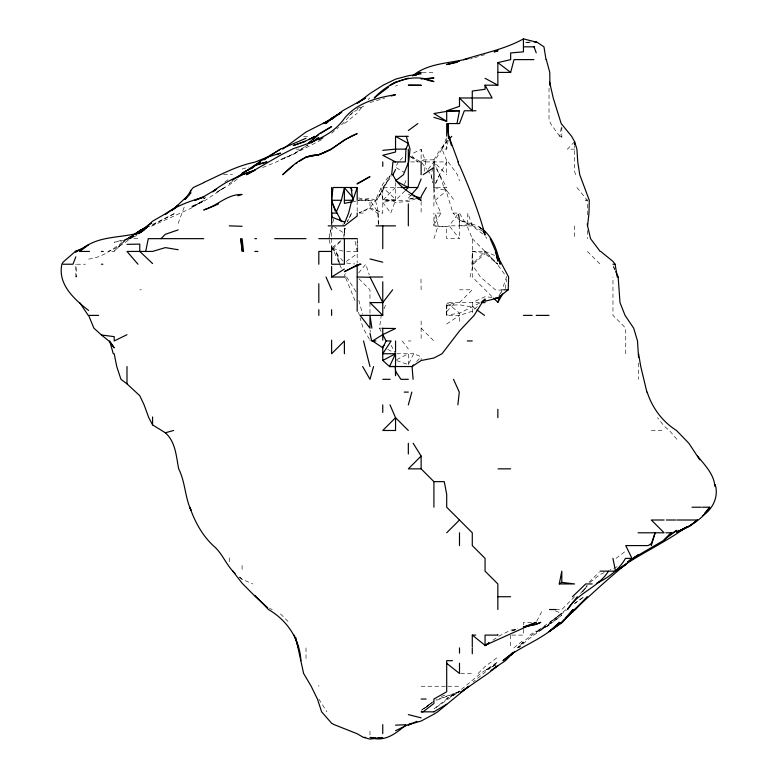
<?xml version="1.0" encoding="UTF-8"?>
<svg xmlns="http://www.w3.org/2000/svg" width="778" height="778" viewBox="0 0 778 778"><rect width="100%" height="100%" fill="white"/><g stroke="black" fill="none" stroke-linecap="round" stroke-linejoin="round"><path stroke-width="0.58" stroke-dasharray="3.89 2.92" d="M378.507 224.706L378.604 213.075L375.414 200.286L382.757 184.221L390.138 174.71M477.371 306.532L472.285 311.249L459.497 315.382L446.698 315.382L446.864 302.593L479.258 302.593M491.891 296.476L472.285 277.017L472.285 238.652L467.024 225.863L467.889 213.075L472.285 225.931L484.149 235.014M343.857 237.601L345.024 228.012L343.536 237.611M344.391 232.389L345.257 225.863M440.912 213.075L435.592 213.075L433.91 225.348L440.912 213.075L435.184 200.286L433.91 187.498L446.698 187.498L433.91 164.372L433.91 159.821L440.387 149.133L448.391 139.622M381.113 331.399L379.46 328.17L381.249 315.382M424.438 171.228L425.78 161.921L421.131 149.395L411.533 153.927M505.233 288.648L506.741 279.341M428.211 169.234L433.91 161.921L442.001 149.133L446.698 149.133L448.264 139.836M561.804 136.344L559.8 136.344L561.804 124.704M470.029 277.017L473.248 264.228L485.064 253.677L485.064 251.44L472.285 251.44L471.906 264.228L480.425 277.017L495.392 289.805L497.852 290.301L502.073 289.805L506.556 277.017L497.278 264.228L485.064 251.45L472.285 264.228M331.36 227.594L329.104 237.553L331.613 226.544M332.867 225.863L331.613 231.115L331.613 237.582M432.957 167.815L431.051 174.71L432.869 182.849M433.278 166.667L433.91 164.372M332.702 222.673L334.346 217.344M433.91 238.652L438.14 225.863L435.592 213.075M500.925 293.218L502.073 289.805L498.387 297.011M178.143 223.471L184.376 206.685M446.698 160.599L442.001 149.133L446.698 137.307L446.698 149.133M404.453 184.308L406.612 178.979M384.021 308.847L386.559 302.593M435.806 183.238L439.589 174.71L446.698 161.921L423.456 161.921M435.466 183.491L439.589 174.71L433.91 161.921L446.698 174.71M396.615 360.584L408.333 364.6L413.682 353.747L421.131 356.694L421.131 360.535M390.177 175.779L382.757 190.668L376.708 200.286L390.148 175.692M398.317 161.921L395.545 167.319L404.404 172.434M536.771 621.243L542.791 609.524M442.001 149.133L446.698 141.265M404.93 190.911L395.545 200.286L382.757 202.348L382.757 213.075L377.7 213.075L369.978 208.572L359.3 212.666L369.978 207.765L382.757 190.668M582.139 592.058L586.719 585.513M482.059 230.833L473.014 225.863L459.497 220.135L458.602 213.075L449.198 225.863L446.698 226.806L433.91 225.863L433.91 213.075M583.121 591.309L587.371 585.883L580.437 593.39M416.104 198.614L408.333 201.521L395.545 202.397L391.266 200.286L382.757 199.888L382.757 187.498L392.209 175.624M358.619 272.952L365.767 264.228L369.268 274.887M358.94 110.768L361.994 107.121M368.111 99.808L369.638 97.979M353.115 111.692L342.952 123.556L339.461 126.551M408.333 198.137L410.677 195.482M416.59 361.614L421.131 356.694M574.582 141.635L567.522 149.133L574.582 149.133M395.545 187.498L382.757 200.286L408.333 200.286M459.497 302.593L472.285 289.805L459.497 289.805M478.12 673.466L485.064 666.522L497.852 657.138M574.582 596.736L561.804 609.524L557.009 609.524M589.082 582.236L599.313 572.005M88.624 259.074C106.148 257.207 118.373 243.767 132.892 235.248L126.989 238.652L114.201 251.255L126.59 238.652L132.892 235.073M399.989 160.287L404.161 156.203M517.642 647.889L523.438 642.22L517.808 647.889C529.487 633.117 547.994 627.292 561.804 615.067C548.198 626.883 531.5 634.42 519.218 647.889M332.478 249.048L341.989 240.256M331.613 133.271L338.586 127.291M461.335 689.396L480.658 673.466L497.852 661.825L473.189 681.907M555.414 610.847L561.804 613.502L551.485 622.312L536.217 631.736L566.462 610.292M435.184 200.286L446.698 190.6L444.005 187.498L439.589 174.71M344.586 123.556L357.18 113.248M133.271 236.376L130.49 238.652L133.271 236.444M332.517 247.453L343.361 238.652M513.869 647.889L523.438 640.168M433.91 701.027L423.864 708.962L432.082 702.534M566.073 609.524L550.027 622.312L561.804 613.502M133.203 235.695L129.44 238.652L133.583 236.24M133.563 235.909C125.919 242.396 117.468 248.182 107.899 251.44L114.035 251.44M589.821 582.489L600.169 574.475L606.169 571.626M321.499 139.768C302.243 149.765 282.735 159.898 262.332 167.601M616.001 558.371L625.736 551.028M224.793 182.101L228.401 179.407M349.05 115.611L355.565 110.768L364.075 105.857M574.582 603.611L584.006 596.736L574.582 603.29M422.114 709.672L431.946 702.534M421.131 710.392L431.946 702.612M237.173 179.261L229.296 184.901L216.508 192.244L224.589 187.498L203.719 201.366L190.931 206.666L203.719 201.21L190.931 207.707L203.719 200.286L190.931 208.339L149.775 226.991M346.366 261.408L357.18 253.706L357.18 263.061M492.941 640.206L496.87 637.493M498.698 636.239L510.65 630.18L517.623 628.478M446.698 324.008L459.497 315.382M308 144.893L293.238 154.598L280.459 159.568L293.238 154.073L308 144.757M529.808 635.101L536.217 630.939M459.497 690.971L446.698 699.111L433.91 708.962L459.497 691.37L446.698 698.459L459.497 691.564L435.797 700.035M136.782 235.462L126.989 240.023L114.201 242.221L126.989 238.972L133.719 235.627M395.545 86.183L397.5 85.191M396.615 359.679L408.333 353.747L408.333 364.6M357.18 108.628L360.379 107.101M152.566 224.502L175.4 213.075L149.318 226.845M617.217 566.715L610.069 569.924M479.598 303.06L459.497 313.203L446.698 315.08M459.497 691.72L435.865 700.482M441.252 696.534L446.698 694.453M382.757 98.718L384.847 97.979M515.979 629.46L510.65 631.328L515.979 629.558M446.698 315.382L446.698 305.443L455.276 302.593L446.698 311.647L446.864 302.593L459.497 313.203L459.497 322.744M470.301 59.002L472.285 58.379M369.978 102.579L381.599 99.069M242.084 169.079L249.057 166.988M474.609 57.689L485.064 54.606M414.149 197.923L408.333 199.11L416.473 198.497M352.531 201.765L356.023 201.074M358.347 200.082L369.978 198.4L375.414 200.286L358.386 200.286M481.174 228.44L477.284 225.863L472.285 224.103L459.497 225.863L449.198 225.863L459.497 238.652L446.698 238.652L446.698 226.806L433.91 225.863M530.411 42.051L524.596 42.411L530.411 42.275M446.698 305.443L459.497 304.811L472.285 307.018M433.91 159.821L421.131 159.918L425.78 161.921M422.289 72.403L433.91 72.403M303.692 136.344L308.652 136.344M296.33 149.133L299.433 149.133M410.687 161.921L421.131 161.921L421.131 149.395M223.578 174.71L232.457 174.71M400.991 187.498L380.957 187.498L382.757 199.888L395.545 199.265L382.757 187.498M359.261 213.075L363.433 213.075M444.005 187.498L446.698 192.818L452.99 213.075L459.497 213.075L467.024 225.863M126.989 238.652L138.62 238.652M346.599 251.44L358.036 251.44L357.18 238.652L357.18 251.44M75.836 277.017L75.836 264.228L85.502 264.228M139.777 289.805L141.382 289.805M421.131 289.805L420.956 277.017M379.46 328.17L382.757 328.17M408.333 340.959L410.979 340.959M396.712 353.747L413.682 353.747M651.322 430.487L664.111 430.487M531.569 622.312L523.438 622.312L523.438 625.794M511.807 635.101L523.438 635.101L523.438 626.961M460.654 673.466L472.285 673.466M421.131 686.254L446.698 686.254M447.865 686.254L459.497 686.254M358.347 200.257L369.978 200.286L378.604 213.075M472.285 225.931L459.497 225.863L458.602 213.075M492.046 297.429L485.064 296.69L472.285 302.593L472.285 315.382M346.716 263.061L354.856 263.975M472.285 238.652L497.852 264.228L485.064 253.677L472.285 251.44L473.248 264.228M358.347 197.913L369.978 200.286L369.978 208.572M433.91 187.498L446.698 190.6L454.245 200.286M332.77 248.483L343.234 251.148M472.285 224.103L459.497 220.135L452.99 213.075M269.489 608.435L272.222 609.524M494.662 255.437L485.064 251.44L485.064 253.677M369.978 207.765L382.757 213.075M239.449 577.091L242.084 579.309L252.85 583.947M408.333 194.276L411.533 195.774M410.473 156.514L421.131 161.921M387.677 349.322L392.598 352.094M333.82 226.495L344.391 233.371L344.391 225.863M358.036 251.44L357.18 250.856L354.476 238.652M410.21 156.728L417.718 161.921L411.465 155.386M472.285 306.551L475.105 308.594M239.556 577.091L242.084 579.309M75.836 276.219L76.75 277.017L75.836 264.228M331.613 248.192L342.962 261.058M280.459 613.92L288.901 622.312M587.371 251.44L600.169 264.228M481.757 229.179L478.441 225.863L481.387 229.043M421.131 328.17L433.91 340.959M358.891 278.728L369.978 289.805L369.978 301.436M676.889 439.298L669.362 430.487L664.111 426.052L657.546 417.698M576.906 187.498L587.371 200.286L587.371 217.733M421.841 162.835L426.801 169.234M427.511 170.149L431.051 174.71L432.869 182.392M402.197 340.959L408.333 348.991M382.757 202.348L390.741 213.075L395.545 200.286L395.545 182.674M448.167 161.921L457.493 174.71L459.497 180.817M559.8 136.344L550.561 123.556L549.015 119.559L549.015 85.191M342.651 223.899L343.925 225.863M318.815 699.043L326.857 711.831M485.676 236.697L486.902 238.652M332.76 247.492L335.065 251.44M369.404 339.237L363.132 328.17L360.058 317.716M391.101 345.228L394.991 352.687M339.976 265.24L341.445 268.284M338.741 262.098L332.634 248.483M614.853 269.519L612.957 265.23L614.523 269.519M345.753 278.086L355.838 302.593M356.003 291.76L346.618 277.017L345.665 273.564M344.391 274.352L345.315 277.017M358.843 300.337L362.616 314.224M575.574 174.71L574.582 171.296L574.582 145.924M369.978 340.239L370.172 340.959M339.753 264.228L336.397 251.44L339.198 263.071M358.551 312.075L359.368 315.382M329.133 239.77L330.504 245.371M369.978 329.872L370.484 332.089M377.7 213.075L378.429 224.706M638.534 363.054L638.534 379.324M625.736 353.747L625.736 328.17L612.957 315.382L612.957 277.017M587.371 230.521L587.371 238.652M574.582 225.863L574.582 238.652M561.804 127.028L561.804 138.562M510.65 635.101L510.65 647.889M459.497 218.141L459.497 238.652M446.698 161.921L446.698 173.484M433.91 188.665L433.91 206.374M421.131 201.453L421.131 213.075M421.131 320.954L421.131 340.959M369.978 302.593L369.978 314.224M369.978 731.116L369.978 736.358M357.18 200.85L357.18 213.075M331.613 238.652L331.613 245.371M318.815 685.282L318.815 686.254M306.026 647.889L306.026 660.678M242.084 565.48L242.084 571.159M229.296 557.894L229.296 562.718M351.646 213.075L347.396 221.604L351.646 213.075M205.548 197.369L203.719 198.818L205.548 197.427M232.252 181.682L229.296 183.462L232.252 181.731M549.015 625.142L536.217 632.174L549.015 625.142M495.722 664.85L485.064 670.344L495.722 664.84"/><path stroke-width="1.17" d="M485.064 301.232L497.852 298.042L508.229 289.805L508.637 277.017L498.435 257.829M447.836 130.539L448.118 123.556L459.497 123.556L464.32 110.768L472.285 110.768L472.285 91.045L485.064 89.295L485.064 85.191L497.852 85.191L497.852 62.629L510.65 59.614L510.65 52.943L523.438 51.844L523.438 38.9L536.217 42.09L533.893 41.827M406.311 136.344L408.333 143.453L405.941 149.133L405.348 161.921L392.948 161.921L391.674 174.71L392.939 174.71L395.545 169.614M335.153 210.945L331.613 200.286L332.994 187.498L357.18 187.498L357.18 200.286M457.872 404.9L459.292 392.112L453.516 379.324M448.459 138.669L448.118 123.556M456.997 123.556L459.497 110.768L446.698 110.768L459.497 106.353L459.497 97.979L492.124 97.979L485.064 85.191M559.256 583.947L561.804 571.159L561.804 582.391L559.256 583.947L574.582 583.947L561.804 582.391M145.671 251.44L148.297 238.652L203.719 238.652M336.32 212.015L341.386 200.286L344.391 187.498L344.391 203.35L352.531 201.765M351.734 200.286L348.661 213.075L344.391 223.587L344.391 221.973L331.613 217.072M497.852 72.403L510.65 72.403L514.025 59.614L533.932 59.614M408.333 404.9L411.834 392.112M373.576 366.535L369.978 379.324L362.655 366.535M353.222 199.226L357.18 187.498M493.592 298.139L497.852 302.302L500.157 295.484M651.322 543.666L655.154 532.794L651.322 545.582L651.322 543.666L648.142 545.582L639.02 545.582M75.836 256.857L72.947 264.228L63.047 264.228M411.455 194.597L417.689 187.498L421.131 178.95M189.103 194.733L190.931 190.289L193.333 187.498L203.719 182.694M382.757 334.618L386.102 340.959L382.757 347.824L372.545 340.959L382.757 334.618L395.545 328.491L382.757 328.365M426.305 187.498L421.131 196.513L421.131 198.157L412.992 195.686M497.852 302.302L502.656 293.977M577.354 596.736L567.473 609.524C577.393 592.787 598.331 587.701 608.454 571.159M185.125 199.343L190.931 190.843M702.476 507.217L709.672 507.217C702.505 519.723 689.376 526.405 676.889 532.444L684.766 527.912M371.894 328.17L369.978 315.382L369.978 328.17L360.136 315.382L382.757 315.382L369.978 302.593L382.757 302.593L392.647 289.805M596.502 583.442C608.289 577.684 618.87 569.992 625.483 558.371L631.969 558.371L625.736 545.582L638.534 545.582M704.635 513.266L709.672 507.217M185.193 199.45L190.931 192.749L171.841 210.721M564.06 619.755L561.804 622.312L549.015 631.658L559.596 622.312C543.871 639.506 520.336 645.594 503.006 660.678L512.469 653.082M565.567 618.043L573.085 609.524L562.426 622.312L549.015 631.58L561.804 622.312L587.371 596.814L575.457 609.524L565.45 618.121M514.628 651.39L505.457 660.678L490.908 670.48M413.565 364.901L412.058 366.535L413.108 379.324M513.033 652.742L510.65 655.173L513.11 652.742M665.822 532.794L671.433 532.794L664.111 540.165L633.827 557.797M405.776 190.056L408.333 187.498L408.333 149.133M413.157 443.266L421.131 456.054L408.333 468.852L421.131 468.852L433.91 481.64L433.91 507.217M446.698 532.794L459.497 520.005M160.939 238.652L165.354 234.314L178.143 229.899M449.237 138.805L451.775 136.344M512.196 653.17L510.65 654.677L512.469 653.17M671.433 532.794L664.111 539.708L676.889 530.304L668.992 535.235M308.487 143.23L318.815 133.981L331.613 126.59L320.789 133.31M482.02 301.883L485.064 299.034L482.088 302.593L474.113 315.382L459.497 330.932L442.03 353.747L433.91 358.006L421.131 360.535L412.058 366.535L389.515 366.535L382.757 360.467L382.757 346.55L384.507 344.955M165.354 214.572L178.143 205.256L173.805 209.165M702.476 515.863C712.784 509.162 718.823 496.792 715.264 484.645M565.207 618.102C585.28 599.974 604.798 581.409 625.736 564.361L623.022 566.394M293.238 165.461L282.745 174.71C292.781 165.082 303.926 154.579 318.815 154.686C333.208 150.582 343.254 138.698 357.18 133.631L344.391 139.894L331.36 149.133L318.815 154.705L306.026 156.874M308.652 143.23L310.403 141.703M313.028 139.408L318.815 134.526M80.98 249.612L75.349 251.44L63.047 262.167L61.88 264.228C57.514 284.369 74.445 299.404 88.624 310.5M627.515 562.115L631.969 558.371L625.736 564.604L621.214 567.891M136.062 234.1L139.777 231.056L133.874 234.586M572.433 596.736L585.708 583.947L592.184 583.947M254.873 165.529L260.367 161.921L251.129 168.602L259.288 161.921L280.459 149.162L306.026 138.299M89.48 251.44L79.706 251.44C95.422 235.316 119.686 238.467 139.777 232.748L148.637 225.863L139.777 232.855L152.566 221.205L165.354 213.814C176.946 205.81 190.24 200.899 203.719 197.145L194.977 200.286L203.719 196.649L216.508 189.083L212.861 191.865M697.467 520.005L689.687 526.21L676.889 531.88L689.687 525.87L697.467 520.005L676.889 520.005M212.861 191.583C225.143 181.605 239.935 175.108 254.873 170.217L246.548 174.71L280.459 155.192L293.238 148.676C312.231 142.306 332.245 135.654 344.391 118.431C356.606 102.988 376.931 97.639 395.545 94.692L391.266 96.005M136.024 233.488L139.777 230.531L146.322 227.983M136.228 233.847L139.777 231.105M405.503 725.31C395.117 734.072 384.322 742.426 369.978 737.408L375.784 737.884M412.758 75.758C428.308 62.697 450.083 63.543 468.852 58.496M79.706 251.44L88.624 244.749L75.836 251.994L75.349 251.44M331.613 149.172L318.815 154.705M277.26 154.559L280.459 153.101L267.661 157.088L263.849 159.821L280.459 149.162M460.43 692.43L468.833 686.254L437.683 711.831L433.91 714.185L421.131 721.05L408.333 724.619L395.545 730.707M408.333 130.539L417.874 123.556M282.677 149.133L306.026 132.007L331.613 119.053L329.561 120.182M232.262 180.37L254.873 165.15L266.912 161.921L255.972 165.228M335.289 116.681L331.613 119.316L342.621 110.768L365.641 97.979L357.18 103.27L369.978 93.555L383.146 85.191L395.545 79.162L408.333 75.748L421.131 73.822M337.127 115.368L341.727 112.081M140.701 230.405L151.671 223.15M295.776 163.691L297.478 162.514M310.947 142.919L318.815 137.638L310.947 142.812M423.154 174.71L433.91 167.503L433.91 187.498M460.43 692.498L487.971 673.466L497.852 665.725L493.884 668.302M481.261 302.593L485.064 300.065L482.409 301.582M627.71 562.3L638.534 554.685L633.827 557.758M388.543 87.087L374.189 97.979C389.214 81.885 412.554 72.247 433.91 81.593L426.937 80.173M600.169 571.159L615.505 571.159C638.174 554.588 663.955 543.384 686.731 526.862M341.581 112.042L323.424 123.556L327.519 121.3M489.002 643.134L485.064 645.643L489.002 642.92L485.064 645.341L472.285 635.101L472.285 646.761M144.659 229.539L137.716 233.818M331.613 266.446L331.613 277.017L344.391 269.062M299.287 161.338L306.026 157.205L318.815 154.686M237.173 177.705L242.084 174.71L254.873 170.285M597.416 582.829L600.169 581.166M338.498 114.278L331.613 118.373L325.914 123.556L331.613 118.373L341.445 112.518M433.949 711.831L446.698 704.226M133.874 234.684L138.795 231.844L133.874 234.538M357.18 184.046L369.978 176.645L357.18 183.569M415.267 75.203L420.227 72.403L415.267 75.087M143.774 230.356L137.764 233.614M252.908 167.231L242.084 173.222L251.673 168.106M309.022 139.641L314.993 136.344L306.026 140.828L293.238 145.544L304.966 141.645M395.545 82.225L390.148 85.191L395.545 82.235L408.333 78.121M216.508 204.954L218.472 203.924M357.18 264.967L360.973 264.228L357.18 264.977L344.391 271.678L359.815 264.228L357.18 264.967L357.18 311.317M382.757 360.467L395.545 353.747L395.545 366.496L389.515 366.535L395.545 353.747L382.757 353.747L391.139 340.959L386.102 340.959M416.911 721.323L408.333 725.242M415.802 75.087L421.131 72.403L412.603 75.709M148.326 226.398L139.777 230.667L146.322 228.051M126.989 334.705L114.201 340.959L114.201 336.65L101.412 334.978L93.895 328.17L88.624 315.382L98.621 315.382M318.815 139.807L322.909 137.832M203.719 182.49C220.417 174.894 236.716 165.821 254.873 162.164L267.661 157.02M140.837 230.784L145.078 228.82M523.438 38.9C504.718 49.286 483.848 53.137 463.698 59.614M408.333 724.619L411.533 723.248M215.448 205.373L203.719 209.953C217.198 205.917 227.147 194.072 242.084 194.442L237.825 195.774M525.568 626.28L536.217 622.312L485.064 645.341L485.064 635.101L497.852 635.101L497.852 634.498M75.836 251.158L82.235 248.785M114.201 353.747L116.749 366.535L120.95 379.324L126.989 383.846L139.777 395.71L144.124 404.9L148.783 417.698L152.566 424.876L165.354 432.782L173.582 430.487M459.497 61.18L446.698 64.574L457.163 62.289M523.438 627.068L536.217 624.306L540.817 622.312L536.217 624.238L523.438 626.835M446.698 111.38L433.91 113.539L446.698 121.29L446.698 111.38L459.497 110.768M379.275 737.865L369.978 739.1L363.414 737.408L357.18 733.742L334.141 724.619L331.613 723.258L321.625 711.831L317.424 699.043L311.171 686.254L303.624 673.466L295.728 637.425M424.613 78.948L433.91 77.985L421.131 78.986M382.757 150.339L395.545 149.133L405.941 149.133M395.545 725.154L406.009 724.717M126.989 244.341L139.777 244.107L139.777 251.44L152.566 263.567M523.438 46.826L534.583 46.826M421.131 85.191L408.333 85.191L421.131 85.347M472.606 110.768L475.951 110.768M395.545 161.921L382.757 155.308L395.545 152.021L395.545 136.344L408.333 136.344M401.36 187.498L417.689 187.498M331.613 200.286L341.386 200.286M344.391 200.286L353.212 200.286M585.659 200.286L587.371 200.286M341.63 221.604L337.039 213.075L331.613 213.075L332.06 217.733M328.19 225.863L344.391 225.863L357.18 216.041L357.18 213.075M376.037 225.863L395.545 225.863M254.873 238.652L256.584 238.652M274.712 238.652L306.026 238.652M318.815 238.652L357.18 238.652M101.412 251.44L103.289 251.44M254.873 251.44L257.907 251.44M331.613 251.44L318.815 251.44L318.815 264.228M101.412 264.228L102.861 264.228M612.957 264.228L615.097 264.228L617.275 277.017L618.16 277.017L619.988 302.593L625.045 315.382L633.691 328.17L637.503 340.959L638.534 357.238M331.613 277.017L344.946 277.017M382.757 277.017L369.978 277.017L382.757 302.593M503.609 289.805L508.229 289.805M481.582 302.593L485.064 302.593M523.438 315.382L532.113 315.382M536.217 315.382L549.015 315.382M375.881 340.959L371.641 340.959L369.978 333.247M467.335 340.959L472.285 340.959M382.757 379.324L390.157 379.324M408.333 379.324L400.903 379.324L395.545 371.125L395.389 366.535L395.545 375.667L395.545 371.125M404.229 392.112L408.333 392.112M498.085 468.852L510.65 468.852M433.91 481.64L444.267 481.64L446.698 494.429L446.698 507.217L472.285 532.794L472.285 545.582L485.064 558.371L485.064 571.159L497.852 583.947L497.852 609.524M692.021 507.217L701.299 507.217M664.111 520.005L651.322 520.005L664.111 532.794L638.067 532.794M666.376 520.005L675.664 520.005M497.852 596.736L510.65 596.736M549.482 609.524L556.319 609.524M472.285 635.101L475.698 635.101M452.456 660.678L446.698 660.678L446.698 691.768L433.91 699.043L433.91 703.419L423.096 711.831L421.131 711.831L433.91 711.841M421.131 699.043L426.101 699.043M363.414 737.408L365.602 737.408M357.18 277.017L369.978 277.26M378.108 737.933L382.757 738.04L380.432 737.923M229.296 225.863L242.084 226.291M495.528 297.799L497.852 298.042M178.143 249.728L165.354 247.608L152.566 251.44L126.989 251.44L137.988 264.228M369.978 258.977L382.757 262.186M408.333 714.612L421.131 717.851M433.91 117.352L446.698 121.29M416.862 198.283L421.131 200.286C410.901 193.177 397.986 186.817 392.939 174.71M408.333 187.498L395.545 180.846L403.442 174.71L408.674 161.921L410.016 149.133L408.333 143.453L395.545 136.344M485.064 78.296L497.852 85.191M483.06 231.387L485.064 232.486L483.41 230.833M483.119 229.724C493.349 238.029 497.482 251.732 500.225 264.228L498.192 257.829M536.217 41.681L543.958 46.826L546.02 59.614M476.992 309.955L484.519 315.382M497.852 62.629L510.65 72.403M446.698 663.333L459.497 673.466L459.497 663.235M600.742 251.44L612.957 261.408L615.097 264.228M235.053 573.376C226.223 565.46 222.566 553.187 213.162 545.582C202.056 535.118 194.763 521.484 189.813 507.217L190.931 510.125C184.911 496.996 185.261 481.854 178.687 468.852C176.129 456.141 175.731 442.069 165.354 432.782M267.661 607.706L255.495 596.736L242.084 583.179L232.807 571.159M459.497 97.979L472.285 110.768M408.333 430.487L395.545 417.698L390.002 404.9M483.595 231.426L485.064 233.011L482.837 228.927M344.391 187.848L353.056 197.622M697.555 456.054C704.693 465.001 714.155 474.356 714.826 486.289M600.169 251.44L590.521 238.652L587.575 225.863L588.985 213.075L589.286 200.286L579.746 174.71L577.762 161.921L576.906 149.133L574.582 141.635L571.645 136.344L561.181 123.556L553.226 97.979L549.618 82.03M79.648 302.593L88.225 315.382M339.471 218.978L340.745 220.952M254.873 595.365L268.459 609.524C286.936 620.144 299.851 639.078 300.882 660.678M699.792 459.817L688.851 443.266L676.51 430.487C662.477 421.705 652.168 407.818 647.179 392.112M331.613 201.735L337.039 213.075M615.797 271.658L618.16 277.017M326.011 277.017L331.613 289.805M490.218 238.652L495.712 251.44L497.852 260.98L495.712 251.44M459.497 165.247C469.309 188.013 478.684 211.081 485.064 235.082L483.333 230.988M458.281 161.921L448.848 136.344L446.698 123.556L446.698 136.121M534.029 46.826L536.217 52.836M352.074 190.698L350.966 187.498L352.862 200.286M457.931 161.921L459.098 165.364M294.21 635.101L298.451 647.889M113.287 353.747L109.669 340.959L114.201 347.863L108.881 340.959L101.412 334.978M448.848 136.344L451.454 145.651M546.321 59.614L549.783 72.403L549.9 85.191L549.647 83.081M369.978 366.535L363.53 340.959M646.878 392.112L640.761 366.535L638.592 353.747M612.957 558.371L615.505 571.159M587.371 223.539L587.371 225.863M574.582 141.635L574.582 144.844M497.852 409.296L497.852 417.698M472.285 647.889L472.285 653.783M459.497 532.794L459.497 545.582M459.497 647.889L459.497 653.131M421.131 161.921L421.131 174.71M421.131 456.054L421.131 468.852M408.333 203.885L408.333 225.863M408.333 443.266L408.333 454.021M395.545 340.959L395.545 352.24M382.757 161.921L382.757 166.375M382.757 225.863L382.757 248.668M382.757 281.821L382.757 315.382M382.757 328.17L382.757 340.151M382.757 404.9L382.757 412.457M382.757 724.619L382.757 733.644M344.391 238.652L344.391 264.228L331.613 264.228L331.613 245.858M344.391 353.747L344.391 340.959L331.613 353.747L331.613 340.19M331.613 187.498L331.613 224.434M331.613 309.732L331.613 315.382M318.815 283.776L318.815 302.593M318.815 309.683L318.815 315.382M152.566 416.989L152.566 424.876M126.989 366.535L126.989 383.846M75.836 251.44L75.836 251.994M395.545 417.698L382.757 430.487L395.545 430.487L395.545 417.698M497.852 50.784L494.37 51.825L497.852 50.784M243.563 251.44L242.084 250.059L240.849 238.652L242.084 251.44L242.084 238.652L243.563 251.44"/></g></svg>
